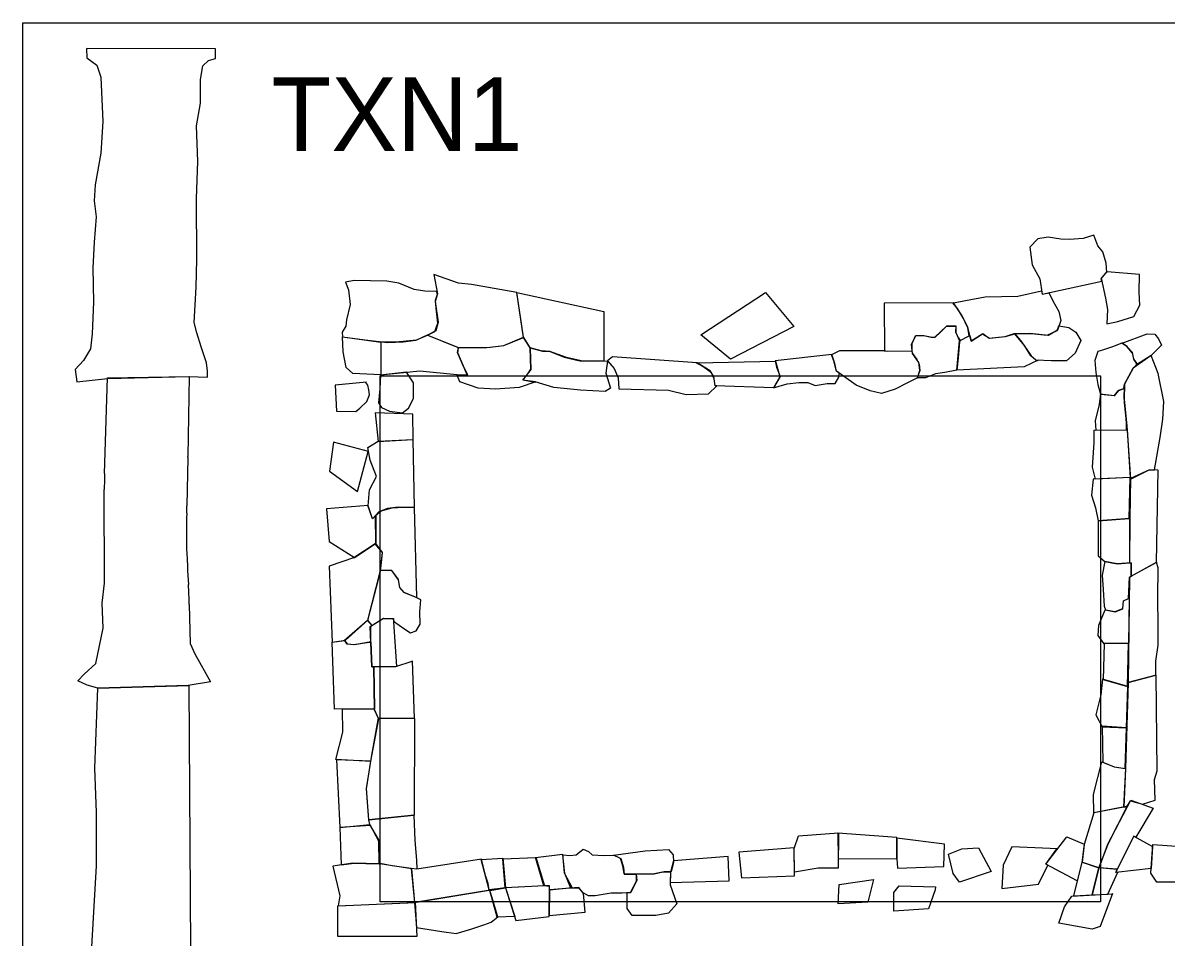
# Model space of a CAD drawing. Extents: x -238.8 to -151.2, y 363.7 to 449.3.
# Drawn here: x -204.33 to -196.55, y 430.96 to 437.18 of the extents above; entities that cross this region are included whole.
import ezdxf

# ---------------------------------------------------------------- set-up
doc = ezdxf.new("R2010")
doc.units = 0
for name, color, linetype in [('Brick', 7, 'Continuous'), ('Building  Outline', 7, 'Continuous'), ('Quad Labels', 7, 'Continuous'), ('Water Pipe', 7, 'Continuous')]:
    doc.layers.add(name, color=color, linetype=linetype)

msp = doc.modelspace()

# ---------------------------------------------------------------- linework, layer by layer
at = {"layer": 'Brick'}
for p, q in [((-196.9556, 435.4887), (-196.9554, 435.4863)), ((-201.5135, 435.3537), (-201.5104, 435.3536)), ((-197.3482, 435.3437), (-197.3496, 435.3466)), ((-198.0013, 435.2763), (-197.9968, 435.2763)), ((-198.8279, 434.924), (-198.8252, 434.9243)), ((-200.3516, 434.8807), (-200.3515, 434.881)), ((-199.7483, 434.8681), (-199.7416, 434.8676)), ((-197.4276, 434.8843), (-197.4225, 434.8867)), ((-196.7462, 434.8606), (-196.7427, 434.8558)), ((-201.8953, 434.785), (-201.8952, 434.7873)), ((-197.9758, 434.8182), (-197.9744, 434.8185)), ((-201.9956, 434.7354), (-201.9914, 434.7358)), ((-200.8438, 434.7372), (-200.8387, 434.7389)), ((-198.2461, 434.7653), (-198.2425, 434.7671)), ((-196.9987, 434.6543), (-196.9981, 434.659)), ((-201.9795, 434.2648), (-201.9767, 434.264)), ((-197.0317, 434.0772), (-197.0316, 434.0768)), ((-196.797, 434.0875), (-196.7957, 434.0875)), ((-201.9805, 433.8978), (-201.98, 433.8978)), ((-202.0765, 433.5426), (-202.0729, 433.5439)), ((-196.7993, 433.5079), (-196.7993, 433.5073)), ((-196.6169, 433.5111), (-196.6169, 433.5097)), ((-201.8056, 433.1108), (-201.8059, 433.111)), ((-196.975, 432.9584), (-196.9735, 432.9563)), ((-196.8082, 432.9607), (-196.8071, 432.9607)), ((-201.6808, 432.8388), (-201.6808, 432.8408)), ((-196.812, 432.6661), (-196.8113, 432.6659)), ((-202.1944, 432.1667), (-202.1945, 432.1683)), ((-201.9623, 432.1568), (-201.9603, 432.1567)), ((-196.8175, 431.8503), (-196.8132, 431.8511)), ((-200.8399, 431.5032), (-200.842, 431.503)), ((-200.8395, 431.5031), (-200.8397, 431.5039)), ((-197.2956, 431.5618), (-197.2892, 431.5616)), ((-201.8995, 431.4616), (-201.8994, 431.4592)), ((-197.0068, 431.4327), (-197.0071, 431.4321)), ((-199.9238, 431.4034), (-199.9237, 431.4056)), ((-201.6607, 431.1959), (-201.6585, 431.2002)), ((-196.9478, 431.254), (-196.9484, 431.2528)), ((-196.9166, 431.2544), (-196.9154, 431.2576))]:
    msp.add_line(p, q, dxfattribs=at)
for points in [[(-196.9554, 435.4863), (-196.9602, 435.5466), (-196.9825, 435.6247), (-197.016, 435.6649), (-197.0428, 435.7364), (-197.1165, 435.7141), (-197.2081, 435.7074), (-197.2685, 435.7096), (-197.3534, 435.723), (-197.4248, 435.7118), (-197.4785, 435.656), (-197.4628, 435.5354), (-197.4114, 435.4394), (-197.3958, 435.3366), (-196.9896, 435.4246), (-196.9929, 435.44), (-196.9556, 435.4887)], [(-201.5104, 435.3536), (-201.5937, 435.3567), (-201.6674, 435.3679), (-201.7702, 435.4103), (-201.8529, 435.4237), (-202.074, 435.4282), (-202.1344, 435.417), (-202.112, 435.3657), (-202.1008, 435.2652), (-202.1254, 435.1602), (-202.1321, 435.1178), (-202.1567, 435.0776), (-202.1545, 435.0463), (-202.0025, 435.024), (-201.8462, 435.0061), (-201.7412, 435.0105), (-201.654, 435.0217), (-201.5747, 435.0575), (-201.5268, 435.0823), (-201.5048, 435.1386), (-201.5171, 435.2413), (-201.5202, 435.2958), (-201.5084, 435.3365), (-201.5135, 435.3537)], [(-197.3496, 435.3466), (-197.3221, 435.2897), (-197.2819, 435.2183), (-197.2685, 435.1557), (-197.2908, 435.091), (-197.3511, 435.0552), (-197.4785, 435.0686), (-197.5879, 435.0664), (-197.6483, 435.0463), (-197.7555, 435.0351), (-197.7979, 435.0664), (-197.8784, 435.015), (-197.8985, 435.1021), (-197.9387, 435.1892), (-197.9968, 435.2763), (-197.9164, 435.292), (-197.7823, 435.3165), (-197.5611, 435.321), (-197.3989, 435.3573), (-197.3958, 435.3366), (-197.3482, 435.3437)], [(-197.9968, 435.2763), (-198.4704, 435.2741), (-198.4682, 434.948), (-198.2781, 434.9505), (-198.2798, 434.999), (-198.2553, 435.0517), (-198.1996, 435.0551), (-198.142, 435.0441), (-198.1241, 435.0441), (-198.0448, 435.1189), (-197.9813, 435.1179), (-197.9825, 435.0758), (-197.9566, 435.0172), (-197.891, 435.0515), (-197.9014, 435.1085), (-197.9295, 435.1693), (-197.971, 435.2377), (-198.0013, 435.2763)], [(-197.9744, 434.8185), (-198.0571, 434.8028), (-198.1197, 434.7939), (-198.1889, 434.7671), (-198.2425, 434.7671), (-198.2269, 434.8162), (-198.2336, 434.8698), (-198.276, 434.9324), (-198.2827, 434.9927), (-198.2537, 435.0552), (-198.2001, 435.0552), (-198.1487, 435.0441), (-198.1219, 435.0441), (-198.0861, 435.0776), (-198.0437, 435.12), (-197.9811, 435.12), (-197.9834, 435.0776), (-197.9655, 435.0418), (-197.9521, 435.0196), (-197.9568, 435.0146), (-197.9668, 434.9035), (-197.9758, 434.8182)], [(-200.8387, 434.7389), (-200.9514, 434.7001), (-201.1123, 434.6889), (-201.2307, 434.6956), (-201.3558, 434.7403), (-201.3759, 434.7894), (-201.3022, 434.7872), (-201.3312, 434.843), (-201.3714, 434.9391), (-201.3647, 434.9726), (-201.1726, 434.9726), (-201.0564, 434.986), (-200.9224, 435.0418), (-200.8765, 434.9682), (-200.8731, 434.8237), (-200.9264, 434.7533), (-200.8438, 434.7372)], [(-197.4225, 434.8867), (-197.5164, 434.8408), (-197.9744, 434.8185), (-197.9566, 435.0172), (-197.8873, 435.0535), (-197.8785, 435.0155), (-197.7995, 435.0654), (-197.7531, 435.0354), (-197.6442, 435.0476), (-197.5813, 435.0665), (-197.5424, 435.0198), (-197.498, 434.9595), (-197.4707, 434.9158), (-197.4419, 434.8909), (-197.4276, 434.8843)], [(-196.7427, 434.8558), (-196.7703, 434.8935), (-196.7814, 434.9382), (-196.8172, 434.9784), (-196.8529, 435.003), (-196.9155, 434.9784), (-196.9847, 434.9538), (-197.016, 434.9449), (-197.0361, 434.8846), (-197.0294, 434.8019), (-197.016, 434.7215), (-196.9985, 434.6563), (-196.9024, 434.6459), (-196.878, 434.6778), (-196.8391, 434.6935), (-196.835, 434.7237), (-196.7747, 434.8332), (-196.7462, 434.8606)], [(-200.3515, 434.881), (-200.3627, 434.7984), (-200.3314, 434.6956), (-200.3672, 434.6733), (-200.5347, 434.6822), (-200.7157, 434.7001), (-200.843, 434.7403), (-200.9279, 434.7515), (-200.8922, 434.7939), (-200.8721, 434.8252), (-200.8766, 434.9703), (-200.7939, 434.948), (-200.7403, 434.9458), (-200.6464, 434.9078), (-200.5392, 434.8832), (-200.4141, 434.881), (-200.3516, 434.8807)], [(-198.8252, 434.9243), (-199.2099, 434.8832), (-199.201, 434.8386), (-199.1764, 434.776), (-199.2211, 434.6979), (-199.1295, 434.7247), (-199.049, 434.7336), (-198.9887, 434.7336), (-198.9396, 434.7135), (-198.8569, 434.7269), (-198.8033, 434.7269), (-198.7787, 434.7716), (-198.7759, 434.7992), (-198.7945, 434.8122), (-198.8114, 434.8813), (-198.8279, 434.924)], [(-198.2425, 434.7671), (-198.3163, 434.7291), (-198.3945, 434.6889), (-198.4883, 434.6599), (-198.5642, 434.6778), (-198.6603, 434.7157), (-198.7452, 434.7783), (-198.7944, 434.8118), (-198.8055, 434.8631), (-198.8256, 434.9257), (-198.772, 434.9525), (-198.6581, 434.9525), (-198.5464, 434.9525), (-198.4682, 434.9525), (-198.4459, 434.9483), (-198.2805, 434.9505), (-198.2761, 434.9329), (-198.2479, 434.8909), (-198.2324, 434.8605), (-198.2269, 434.8162), (-198.2461, 434.7653)], [(-199.7416, 434.8676), (-200.318, 434.91), (-200.3515, 434.881), (-200.3069, 434.8296), (-200.2778, 434.7671), (-200.2733, 434.6912), (-199.936, 434.6822), (-199.8153, 434.6532), (-199.6634, 434.6577), (-199.6076, 434.7109), (-199.6188, 434.7116), (-199.6256, 434.7607), (-199.6435, 434.8005), (-199.7022, 434.844), (-199.7483, 434.8681)], [(-201.8952, 434.7873), (-201.8998, 434.6912), (-201.9087, 434.5974), (-201.8886, 434.5639), (-201.835, 434.5393), (-201.7456, 434.5281), (-201.7054, 434.5594), (-201.6719, 434.6264), (-201.6697, 434.7314), (-201.7192, 434.8047), (-201.8953, 434.785)], [(-201.9914, 434.7358), (-202.2036, 434.7157), (-202.1947, 434.5393), (-202.0629, 434.5371), (-202.0361, 434.5594), (-201.9891, 434.6063), (-201.969, 434.651), (-201.9757, 434.6845), (-201.9824, 434.7157), (-201.9956, 434.7354)], [(-196.9981, 434.659), (-197.0071, 434.5853), (-197.0339, 434.4736), (-197.0294, 434.4112), (-196.8217, 434.4134), (-196.8212, 434.4578), (-196.8266, 434.5118), (-196.8351, 434.5967), (-196.8368, 434.6433), (-196.8357, 434.6947), (-196.8753, 434.6813), (-196.9043, 434.6434), (-196.9987, 434.6543)], [(-197.0316, 434.0768), (-197.0517, 434.1587), (-197.0406, 434.324), (-197.0406, 434.4111), (-196.8176, 434.4135), (-196.797, 434.0875), (-197.0317, 434.0772)], [(-201.9767, 434.264), (-202.2148, 434.3294), (-202.2416, 434.1306), (-202.0517, 433.9921), (-201.9795, 434.2648)], [(-196.7957, 434.0875), (-197.0473, 434.0761), (-197.0585, 433.9689), (-197.0316, 433.8818), (-197.0138, 433.7925), (-196.8038, 433.8091), (-196.797, 434.0875)], [(-196.6169, 433.5097), (-196.6049, 434.1386), (-196.6653, 434.1409), (-196.7948, 434.0806), (-196.7993, 433.8094), (-196.8016, 433.5071), (-196.7904, 433.5066), (-196.7901, 433.4173), (-196.6169, 433.5111)], [(-201.98, 433.8978), (-202.2617, 433.876), (-202.2438, 433.6526), (-202.0718, 433.5432), (-201.9244, 433.6415), (-201.9245, 433.8337), (-201.9489, 433.8067), (-201.9805, 433.8978)], [(-196.7993, 433.5073), (-196.7993, 433.8094), (-197.0138, 433.7938), (-197.0138, 433.5548), (-196.9691, 433.5169), (-196.8842, 433.5012), (-196.7993, 433.5079)], [(-202.0729, 433.5439), (-202.2438, 433.484), (-202.2237, 432.9681), (-202.1344, 432.9815), (-201.9824, 433.1177), (-201.8953, 433.4561), (-201.882, 433.5776), (-201.9316, 433.6367), (-202.0765, 433.5426)], [(-201.8059, 433.111), (-201.73, 433.0552), (-201.692, 433.0306), (-201.6518, 433.044), (-201.625, 433.0909), (-201.6272, 433.1736), (-201.6205, 433.2562), (-201.6519, 433.2717), (-201.7338, 433.3059), (-201.7638, 433.3399), (-201.7723, 433.3928), (-201.8193, 433.4561), (-201.8955, 433.4555), (-201.9848, 433.1156), (-201.9551, 433.0812), (-201.881, 433.1275), (-201.8104, 433.1291), (-201.8056, 433.1108)], [(-196.9735, 432.9563), (-197.0138, 433.0121), (-197.0093, 433.0836), (-196.9669, 433.1886), (-196.8976, 433.1752), (-196.8462, 433.1953), (-196.8417, 433.2489), (-196.8033, 433.2667), (-196.8072, 432.9585), (-196.975, 432.9584)], [(-201.9603, 432.9704), (-202.0696, 432.9502), (-202.121, 432.9547), (-202.1409, 432.9805), (-201.9844, 433.1171), (-201.9568, 433.0832), (-201.9644, 433.071), (-201.9623, 432.9701)], [(-196.8071, 432.9607), (-196.9736, 432.9563), (-196.9797, 432.7137), (-196.8147, 432.6669), (-196.8082, 432.9607)], [(-201.6808, 432.8408), (-201.6652, 432.4478), (-201.9092, 432.4493), (-201.9355, 432.5103), (-201.9401, 432.8008), (-201.7903, 432.8028), (-201.6808, 432.8388)], [(-196.8113, 432.6659), (-196.9847, 432.7151), (-196.9959, 432.6101), (-197.0294, 432.4739), (-196.9869, 432.3912), (-196.8201, 432.3845), (-196.812, 432.6661)], [(-201.9603, 432.1567), (-202.1991, 432.1686), (-202.1522, 432.3562), (-202.1545, 432.5129), (-201.94, 432.5147), (-201.91, 432.4449), (-201.9623, 432.1568)], [(-202.1945, 432.1683), (-202.1723, 431.7062), (-201.9668, 431.7263), (-201.9735, 431.7576), (-201.9912, 431.9698), (-201.9621, 432.1574), (-202.1944, 432.1667)], [(-197.0071, 431.4321), (-196.9483, 431.5929), (-196.791, 431.8936), (-196.6388, 431.8383), (-196.7578, 431.6402), (-196.7716, 431.6472), (-196.8853, 431.4197), (-197.0068, 431.4327)], [(-196.8132, 431.8511), (-197.0434, 431.8072), (-197.1093, 431.5912), (-197.1231, 431.4697), (-197.0088, 431.4322), (-196.9444, 431.6004), (-196.8175, 431.8503)], [(-201.8994, 431.4592), (-201.902, 431.5553), (-201.9065, 431.6223), (-201.9674, 431.7263), (-201.9736, 431.7587), (-201.6695, 431.7906), (-201.6607, 431.6178), (-201.6496, 431.4838), (-201.6473, 431.4235), (-201.6874, 431.4264), (-201.8148, 431.4461), (-201.8995, 431.4616)], [(-196.3855, 431.4326), (-196.459, 431.3644), (-196.4905, 431.3355), (-196.6138, 431.3355), (-196.6558, 431.3959), (-196.6427, 431.59), (-196.4146, 431.5754), (-196.3881, 431.5377), (-196.3869, 431.4313)], [(-200.8397, 431.5039), (-200.7794, 431.3096), (-201.0474, 431.2959), (-201.0627, 431.4928), (-200.8395, 431.5031)], [(-200.842, 431.503), (-200.6565, 431.524), (-200.6453, 431.3989), (-200.5916, 431.2949), (-200.7462, 431.2806), (-200.7459, 431.3051), (-200.7838, 431.3094), (-200.8399, 431.5032)], [(-197.2892, 431.5616), (-197.6, 431.5739), (-197.6605, 431.4495), (-197.6692, 431.2905), (-197.4202, 431.3199), (-197.3571, 431.4495), (-197.3701, 431.4564), (-197.2956, 431.5618)], [(-201.6585, 431.2002), (-201.6473, 430.9656), (-202.1857, 430.9656), (-202.1857, 431.1734), (-201.6583, 431.1958), (-201.6607, 431.1957), (-201.6831, 431.4257), (-201.8998, 431.4592), (-202.083, 431.4637), (-202.2193, 431.4436), (-202.1723, 431.2426), (-202.1834, 431.1735), (-201.6607, 431.1959)], [(-196.9484, 431.2528), (-196.8795, 431.4028), (-196.8946, 431.4011), (-196.8839, 431.4225), (-197.0088, 431.4322), (-197.0556, 431.2474), (-196.9478, 431.254)], [(-199.9237, 431.4056), (-199.9259, 431.3163), (-199.879, 431.1868), (-199.9371, 431.1242), (-200.022, 431.1086), (-200.1829, 431.1086), (-200.2164, 431.1555), (-200.2167, 431.2631), (-200.1942, 431.2647), (-200.1538, 431.3409), (-200.1539, 431.39), (-200.0644, 431.3917), (-200.0332, 431.3922), (-199.9752, 431.4038), (-199.9238, 431.4034)], [(-196.9154, 431.2576), (-197.0001, 431.033), (-197.0555, 431.0139), (-197.2819, 431.0554), (-197.2422, 431.166), (-197.1938, 431.2403), (-196.9166, 431.2544)]]:
    msp.add_lwpolyline(points, dxfattribs=at)
for points in [[(-200.967, 435.3478), (-201.2753, 435.4014), (-201.3647, 435.4103), (-201.5323, 435.4706), (-201.5077, 435.3389), (-201.5233, 435.2853), (-201.5032, 435.1446), (-201.5189, 435.0865), (-201.5747, 435.0575), (-201.3647, 434.9726), (-201.2307, 434.9726), (-201.1483, 434.9754), (-201.0564, 434.986), (-200.9236, 435.0426), (-200.9435, 435.1824)], [(-196.9557, 435.1334), (-196.8797, 435.149), (-196.7703, 435.1848), (-196.73, 435.2607), (-196.7345, 435.35), (-196.7323, 435.4706), (-196.9534, 435.4885), (-196.9937, 435.4438), (-196.9646, 435.3076), (-196.9512, 435.2317)], [(-200.3772, 435.2183), (-200.3773, 434.8808), (-200.5314, 434.8831), (-200.6295, 434.9039), (-200.7436, 434.9459), (-200.8017, 434.9501), (-200.8774, 434.9697), (-200.9235, 435.0414), (-200.967, 435.3478)], [(-199.2769, 435.3478), (-199.0848, 435.1155), (-199.5137, 434.8944), (-199.717, 435.0597)], [(-197.2804, 435.121), (-197.2126, 435.1088), (-197.1657, 435.0776), (-197.1322, 435.0195), (-197.1702, 434.9346), (-197.2282, 434.8832), (-197.331, 434.881), (-197.4383, 434.8877), (-197.4718, 434.9167), (-197.5142, 434.986), (-197.5813, 435.0665), (-197.4696, 435.0677), (-197.36, 435.0561), (-197.2934, 435.0894)], [(-201.8931, 434.7872), (-202.083, 434.7961), (-202.1299, 434.8363), (-202.15, 434.9435), (-202.1545, 435.0463), (-201.8927, 435.0083)], [(-201.8927, 435.0114), (-201.8931, 434.7872), (-201.6272, 434.814), (-201.3756, 434.7887), (-201.3055, 434.7873), (-201.3453, 434.8767), (-201.3704, 434.9368), (-201.3652, 434.9702), (-201.5775, 435.0562), (-201.6513, 435.0229), (-201.7903, 435.0085)], [(-196.8507, 435.0014), (-196.6809, 435.065), (-196.6295, 435.0628), (-196.6027, 435.0315), (-196.5826, 434.9891), (-196.6541, 434.9181), (-196.7522, 434.8549), (-196.7524, 434.8663), (-196.768, 434.8886), (-196.7803, 434.9336), (-196.816, 434.977), (-196.8149, 434.9779)], [(-199.2211, 434.6979), (-199.6187, 434.7113), (-199.6277, 434.776), (-199.6523, 434.814), (-199.7416, 434.8676), (-199.2093, 434.8802), (-199.1783, 434.7727)], [(-196.6317, 434.1396), (-196.5915, 434.3597), (-196.5737, 434.4848), (-196.567, 434.6054), (-196.6049, 434.7952), (-196.6541, 434.9181), (-196.7747, 434.8332), (-196.835, 434.7238), (-196.8373, 434.6188), (-196.8194, 434.4401), (-196.7949, 434.076), (-196.6716, 434.1379)], [(-201.8979, 434.7802), (-196.9981, 434.7802), (-196.9981, 431.2015), (-201.8979, 431.2015)], [(-201.6764, 434.5192), (-201.9311, 434.5281), (-201.9109, 434.3338), (-201.6741, 434.3472)], [(-201.6748, 434.3472), (-201.6674, 433.8849), (-201.7747, 433.8872), (-201.8484, 433.8782), (-201.9065, 433.8537), (-201.9489, 433.8067), (-201.9802, 433.8961), (-201.969, 434.0033), (-201.9221, 434.0949), (-201.9646, 434.2065), (-201.9824, 434.2914), (-201.911, 434.3345)], [(-201.6674, 433.8849), (-201.6496, 433.2707), (-201.7322, 433.3042), (-201.7635, 433.3377), (-201.7724, 433.3936), (-201.8171, 433.4561), (-201.8953, 433.4561), (-201.8886, 433.5075), (-201.8819, 433.5789), (-201.928, 433.6391), (-201.9288, 433.829), (-201.8908, 433.8603), (-201.817, 433.882), (-201.7435, 433.8865)], [(-196.7901, 433.4159), (-196.7904, 433.5079), (-196.8842, 433.5012), (-196.9691, 433.5169), (-196.987, 433.4231), (-196.9803, 433.327), (-196.9736, 433.2131), (-196.9643, 433.1881), (-196.8993, 433.1755), (-196.846, 433.1973), (-196.8417, 433.2489), (-196.8082, 433.2644), (-196.8015, 433.4097)], [(-196.6225, 432.743), (-196.6206, 432.8379), (-196.6049, 432.9473), (-196.6049, 433.0791), (-196.6072, 433.2712), (-196.6049, 433.4744), (-196.6161, 433.5102), (-196.8015, 433.4097), (-196.8105, 432.6927)], [(-201.8059, 433.1066), (-201.7858, 432.8028), (-201.9534, 432.8006), (-201.9646, 433.0753), (-201.8752, 433.1311), (-201.8059, 433.1289)], [(-201.9356, 432.5148), (-202.2081, 432.5125), (-202.2237, 432.9681), (-202.1404, 432.9798), (-202.1226, 432.9569), (-202.0782, 432.951), (-201.9696, 432.9687), (-201.9602, 432.9682), (-201.9534, 432.8006), (-201.94, 432.7984)], [(-196.6273, 431.8932), (-196.6317, 432.0339), (-196.6116, 432.092), (-196.6183, 432.7441), (-196.8105, 432.6927), (-196.8287, 432.1076), (-196.842, 431.8456), (-196.8195, 431.8464), (-196.7938, 431.8882), (-196.7133, 431.8654)], [(-201.663, 432.4477), (-201.6652, 431.7911), (-201.9735, 431.7576), (-201.9914, 431.972), (-201.9556, 432.1842), (-201.9087, 432.4522)], [(-196.8201, 432.3845), (-196.987, 432.3957), (-196.9819, 432.1514), (-196.9043, 432.1188), (-196.8309, 432.108)], [(-197.0434, 431.8071), (-197.045, 431.9312), (-196.9892, 432.1545), (-196.9043, 432.1188), (-196.8283, 432.1076), (-196.8399, 431.846)], [(-202.1723, 431.7062), (-202.163, 431.4519), (-202.0741, 431.4635), (-201.9957, 431.4616), (-201.9043, 431.4593), (-201.9059, 431.6132), (-201.9632, 431.7191)], [(-198.7798, 431.6692), (-198.7821, 431.4302), (-198.9184, 431.4302), (-199.0795, 431.4034), (-199.0814, 431.5642), (-199.0524, 431.6491)], [(-198.7815, 431.4927), (-198.3822, 431.495), (-198.3844, 431.6379), (-198.7844, 431.6688)], [(-198.3822, 431.495), (-198.3799, 431.4302), (-198.0627, 431.4414), (-198.0582, 431.5932), (-198.3843, 431.6335)], [(-197.1563, 431.3429), (-197.3701, 431.4564), (-197.2266, 431.643), (-197.1091, 431.5929), (-197.125, 431.4686)], [(-196.6537, 431.4272), (-196.8946, 431.4011), (-196.7713, 431.6477), (-196.6436, 431.5766)], [(-200.3057, 431.5173), (-200.2611, 431.495), (-200.2432, 431.4347), (-200.2387, 431.39), (-200.1561, 431.39), (-200.1516, 431.3453), (-200.1918, 431.2649), (-200.2521, 431.2605), (-200.3258, 431.2605), (-200.4353, 431.2426), (-200.48, 431.2426), (-200.5164, 431.2617), (-200.5437, 431.2945), (-200.6004, 431.2941), (-200.6426, 431.3936), (-200.6561, 431.5196), (-200.6073, 431.5151), (-200.5649, 431.5195), (-200.5157, 431.5597), (-200.48, 431.5441), (-200.4554, 431.5195), (-200.3772, 431.5151)], [(-200.0957, 431.5486), (-199.9371, 431.5575), (-199.9036, 431.5195), (-199.9014, 431.4704), (-199.9192, 431.4056), (-199.9662, 431.4056), (-200.0332, 431.3922), (-200.1561, 431.39), (-200.2388, 431.3904), (-200.2462, 431.4449), (-200.2619, 431.4954), (-200.3101, 431.5172)], [(-199.9255, 431.3319), (-199.5238, 431.3431), (-199.5305, 431.5084), (-199.9018, 431.4793), (-199.9238, 431.4035)], [(-199.459, 431.5396), (-199.4389, 431.3632), (-199.0792, 431.3766), (-199.0814, 431.5687)], [(-197.827, 431.5687), (-197.7421, 431.4079), (-197.9566, 431.3342), (-198.0012, 431.3945), (-198.0325, 431.524), (-197.9409, 431.562)], [(-201.1553, 431.2795), (-201.1625, 431.3252), (-201.1782, 431.3721), (-201.2072, 431.4905), (-201.6473, 431.4235), (-201.6873, 431.4264), (-201.663, 431.1956)], [(-201.2108, 431.4899), (-201.0631, 431.4972), (-201.0452, 431.2962), (-201.1558, 431.283)], [(-197.0554, 431.2481), (-197.0089, 431.4318), (-197.1246, 431.4702), (-197.1816, 431.241)], [(-198.543, 431.352), (-198.581, 431.1979), (-198.7821, 431.1868), (-198.7754, 431.3185)], [(-201.0452, 431.2962), (-200.9827, 431.1019), (-201.101, 431.0969), (-201.1516, 431.2786)], [(-200.7481, 431.1019), (-200.7459, 431.3096), (-200.7794, 431.3096), (-201.0452, 431.2962), (-200.9737, 431.0729)], [(-200.748, 431.1086), (-200.5023, 431.1309), (-200.5135, 431.2582), (-200.547, 431.2984), (-200.7461, 431.2828)], [(-198.123, 431.2828), (-198.1677, 431.1533), (-198.4045, 431.1376), (-198.4045, 431.2649), (-198.3665, 431.3096), (-198.1208, 431.3029)]]:
    msp.add_lwpolyline(points, close=True, dxfattribs=at)
at = {"layer": 'Building  Outline'}
msp.add_lwpolyline([(-204.3278, 437.182), (-189.6923, 437.182), (-189.6923, 418.7298), (-204.3278, 418.7298)], close=True, dxfattribs=at)
at = {"layer": 'Quad Labels'}
msp.add_line((-201.152, 431.2801), (-201.1491, 431.2806), dxfattribs=at)
msp.add_lwpolyline([(-201.1491, 431.2806), (-201.6631, 431.1956), (-201.6502, 431.0259), (-201.4775, 430.9991), (-201.3815, 430.9857), (-201.2809, 431.0148), (-201.1916, 431.0438), (-201.1424, 431.0617), (-201.0977, 431.0997), (-201.152, 431.2801)], dxfattribs=at)
at = {"layer": 'Water Pipe'}
for p, q in [((-203.2058, 434.2246), (-203.2118, 433.8944)), ((-203.213, 433.8464), (-203.2141, 433.8121)), ((-203.2114, 433.5344), (-203.2087, 433.4819)), ((-203.207, 433.4529), (-203.2013, 433.3597))]:
    msp.add_line(p, q, dxfattribs=at)
for points in [[(-203.894, 437.0066), (-203.8919, 436.9448), (-203.8254, 436.8934), (-203.7976, 436.8119), (-203.7847, 436.5118), (-203.7976, 436.2954), (-203.8361, 436.0789), (-203.8426, 435.9717), (-203.8297, 435.8624), (-203.8426, 435.6887), (-203.8512, 435.5151), (-203.8469, 435.2815), (-203.8554, 435.065), (-203.8683, 434.9642), (-203.9155, 434.8849), (-203.9712, 434.8228), (-203.9605, 434.7392), (-203.7526, 434.7626), (-203.1993, 434.7749), (-203.0728, 434.7713), (-203.0728, 434.812), (-203.0792, 434.8678), (-203.1157, 434.9771), (-203.1436, 435.0736), (-203.1629, 435.1421), (-203.15, 435.3844), (-203.1436, 435.5708), (-203.1457, 435.9867), (-203.1371, 436.2375), (-203.1457, 436.4818), (-203.12, 436.6362), (-203.12, 436.7969), (-203.1028, 436.8891), (-203.0642, 436.9255), (-203.0171, 436.9405), (-203.0171, 437.0055)], [(-203.1995, 432.6739), (-203.1865, 430.8831), (-203.1329, 430.7917), (-203.0385, 430.7531), (-203.2008, 430.7552), (-203.8342, 430.7189), (-203.9669, 430.7188), (-203.9562, 430.7788), (-203.9112, 430.8367), (-203.8597, 430.8946), (-203.8276, 431.4454), (-203.8276, 431.8077), (-203.8383, 432.1099), (-203.8169, 432.6544)]]:
    msp.add_lwpolyline(points, close=True, dxfattribs=at)
for points in [[(-203.7723, 434.1161), (-203.7525, 434.7664), (-203.1972, 434.775), (-203.2057, 434.2321)], [(-203.1959, 433.2235), (-203.1907, 432.9594), (-203.1586, 432.8887), (-203.0514, 432.6979), (-203.2037, 432.6738), (-203.8169, 432.6544), (-203.8898, 432.6743), (-203.9541, 432.7043), (-203.9112, 432.7493), (-203.8319, 432.8222), (-203.7825, 433.0623), (-203.789, 433.2338), (-203.7718, 433.3688), (-203.7738, 434.0062)]]:
    msp.add_lwpolyline(points, dxfattribs=at)
for centre, start, end in [((-206.4861, 434.2836), 358.97051, 359.10103), ((-200.493, 434.0164), 178.25846, 180.17744), ((-206.4921, 433.9534), 358.13172, 358.97051), ((-199.935, 433.7051), 178.13172, 182.98242), ((-199.9323, 433.6526), 182.98242, 183.49044), ((-206.4761, 433.16), 1.10917, 3.49044)]:
    msp.add_arc(centre, 3.2808, start, end, dxfattribs=at)

# ---------------------------------------------------------------- texts
at = {"layer": 'Quad Labels'}
msp.add_text('TXN1', height=0.5, dxfattribs=at).set_placement((-202.6377, 436.3106))

doc.saveas('drawing.dxf')
